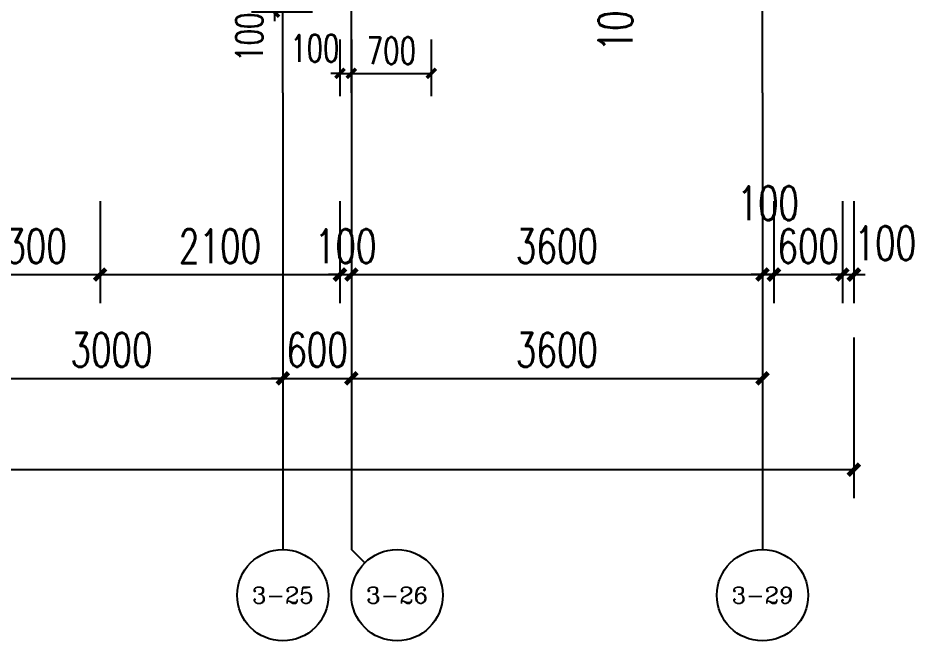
# Model space of a CAD drawing. Extents: x -59851 to 653804, y -249523 to 437614.
# Drawn here: x -2631 to 5299, y -57703 to -52247 of the extents above; entities that cross this region are included whole.
import ezdxf
from ezdxf.enums import TextEntityAlignment as Align

# ---------------------------------------------------------------- set-up
doc = ezdxf.new("R2010")
doc.units = 0
doc.header["$LTSCALE"] = 1000
doc.header["$MEASUREMENT"] = 0
for name, color, linetype in [('A-第三道尺寸线', 105, 'Continuous'), ('AXIS', 3, 'Continuous'), ('AXIS_TEXT', 7, 'Continuous'), ('DOTE', 16, 'Continuous')]:
    doc.layers.add(name, color=color, linetype=linetype)
doc.layers.add('A-第四道尺寸线(线脚尺寸)', color=105, linetype='Continuous', lineweight=5)
doc.styles.add('_TCH_AXIS', font='COMPLEX', dxfattribs={"bigfont": 'GBCBIG'})
doc.styles.add('_TCH_DIM_T3', font='SIMPLEX.shx', dxfattribs={"width": 0.705882, "bigfont": 'GBCBIG.shx'})
doc.styles.add('COMPLEX', font='COMPLEX')
doc.dimstyles.new('_TCH_ARCH&&100', dxfattribs={"dimtxt": 297.5, "dimasz": 100, "dimexe": 250, "dimexo": 300, "dimgap": 100, "dimtad": 1, "dimdec": 0, "dimzin": 0, "dimdsep": 46, "dimtxsty": '_TCH_DIM_T3', "dimblk": 'ARCHTICK', "dimcen": 0.09, "dimclrt": 7, "dimazin": 2, "dimtfac": 1, "dimtdec": 0, "dimtix": 1, "dimtmove": 2, "dimatfit": 3, "dimfxl": 0, "dimtolj": 1, "dimtzin": 0, "dimarcsym": 0})
doc.dimstyles.new('_TCH_ARCH&&80', dxfattribs={"dimtxt": 238, "dimasz": 80, "dimexe": 200, "dimexo": 240, "dimgap": 80, "dimtad": 1, "dimdec": 0, "dimzin": 0, "dimdsep": 46, "dimtxsty": '_TCH_DIM_T3', "dimblk": 'ARCHTICK', "dimcen": 0.09, "dimclrt": 7, "dimazin": 2, "dimtfac": 1, "dimtdec": 0, "dimtix": 1, "dimtmove": 2, "dimatfit": 3, "dimfxl": 0, "dimtolj": 1, "dimtzin": 0, "dimarcsym": 0})

# ---------------------------------------------------------------- blocks, each defined once
blk = doc.blocks.new('zhouxianssceng0329')
at = {"layer": 'DOTE'}
for p, q in [((3886.3, 132089.9), (3886.3, 156469.4)), ((-313.7, 132089.9), (-313.7, 144298.2)), ((286.3, 132089.9), (286.3, 140298.2))]:
    blk.add_line(p, q, dxfattribs=at)
blk = doc.blocks.new('_ArchTick')
at = {"color": 0, "linetype": 'ByBlock', "const_width": 0.4}
blk.add_lwpolyline([(-0.5, -0.5), (0.5, 0.5)], dxfattribs=at)
blk = doc.blocks.new('*D793')
at = {"layer": 'A-第三道尺寸线', "color": 0, "lineweight": -2, "transparency": 16777216}
for p, q in [((93649.2, 159134.8), (93649.2, 159234.8)), ((93973, 159134.8), (93399.2, 159134.8)), ((93649.2, 159034.8), (93649.2, 159134.8)), ((93973, 159034.8), (93399.2, 159034.8)), ((93649.2, 159034.8), (93649.2, 158934.8))]:
    blk.add_line(p, q, dxfattribs=at)
at = {"layer": 'Defpoints', "color": 0, "transparency": 16777216}
for p in [(93649.2, 159134.8), (94273, 159134.8), (94273, 159034.8)]:
    blk.add_point(p, dxfattribs=at)
at = {"layer": 'A-第三道尺寸线', "color": 0, "lineweight": -2, "transparency": 16777216, "xscale": 100, "yscale": 100, "zscale": 100}
for p, rotation in [((93649.2, 159134.8), 270), ((93649.2, 159034.8), 90)]:
    blk.add_blockref('_ArchTick', p, dxfattribs=dict(at, rotation=rotation))
at = {"layer": 'A-第三道尺寸线', "color": 7, "transparency": 16777216, "insert": (93374.2, 158759.8), "char_height": 297.5, "attachment_point": 5, "rotation": 90, "style": '_TCH_DIM_T3'}
blk.add_mtext('\\A1;100', dxfattribs=at)
blk = doc.blocks.new('*D521')
at = {"layer": 'A-第四道尺寸线(线脚尺寸)', "color": 0, "lineweight": -2, "transparency": 16777216}
for p, q in [((186.3, -45641.8), (186.3, -46138.6)), ((286.3, -45641.8), (286.3, -46138.6)), ((186.3, -45938.6), (106.3, -45938.6)), ((186.3, -45938.6), (286.3, -45938.6)), ((286.3, -45938.6), (366.3, -45938.6))]:
    blk.add_line(p, q, dxfattribs=at)
at = {"layer": 'Defpoints', "color": 0, "transparency": 16777216}
for p in [(186.3, -45401.8), (286.3, -45401.8), (286.3, -45938.6)]:
    blk.add_point(p, dxfattribs=at)
at = {"layer": 'A-第四道尺寸线(线脚尺寸)', "color": 0, "lineweight": -2, "transparency": 16777216, "xscale": 80, "yscale": 80, "zscale": 80}
blk.add_blockref('_ArchTick', (186.3, -45938.6), dxfattribs=at)
at = {"layer": 'A-第四道尺寸线(线脚尺寸)', "color": 0, "lineweight": -2, "transparency": 16777216, "xscale": 80, "yscale": 80, "zscale": 80, "rotation": 180}
blk.add_blockref('_ArchTick', (286.3, -45938.6), dxfattribs=at)
at = {"layer": 'A-第四道尺寸线(线脚尺寸)', "color": 7, "transparency": 16777216, "insert": (-33.7, -45718.6), "char_height": 238, "attachment_point": 5, "style": '_TCH_DIM_T3'}
blk.add_mtext('\\A1;100', dxfattribs=at)
blk = doc.blocks.new('*D522')
at = {"layer": 'A-第四道尺寸线(线脚尺寸)', "color": 0, "lineweight": -2, "transparency": 16777216}
for p, q in [((286.3, -45641.8), (286.3, -46138.6)), ((986.3, -45641.8), (986.3, -46138.6)), ((286.3, -45938.6), (986.3, -45938.6))]:
    blk.add_line(p, q, dxfattribs=at)
at = {"layer": 'Defpoints', "color": 0, "transparency": 16777216}
for p in [(286.3, -45401.8), (986.3, -45401.8), (986.3, -45938.6)]:
    blk.add_point(p, dxfattribs=at)
at = {"layer": 'A-第四道尺寸线(线脚尺寸)', "color": 0, "lineweight": -2, "transparency": 16777216, "xscale": 80, "yscale": 80, "zscale": 80, "rotation": 180}
blk.add_blockref('_ArchTick', (286.3, -45938.6), dxfattribs=at)
at = {"layer": 'A-第四道尺寸线(线脚尺寸)', "color": 0, "lineweight": -2, "transparency": 16777216, "xscale": 80, "yscale": 80, "zscale": 80}
blk.add_blockref('_ArchTick', (986.3, -45938.6), dxfattribs=at)
at = {"layer": 'A-第四道尺寸线(线脚尺寸)', "color": 7, "transparency": 16777216, "insert": (636.3, -45739.6), "char_height": 238, "attachment_point": 5, "style": '_TCH_DIM_T3'}
blk.add_mtext('\\A1;700', dxfattribs=at)
blk = doc.blocks.new('*D523')
at = {"layer": 'A-第四道尺寸线(线脚尺寸)', "color": 0, "lineweight": -2, "transparency": 16777216}
for p, q in [((-386.6, -45301.8), (-386.6, -45221.8)), ((-53.7, -45301.8), (-586.6, -45301.8)), ((-386.6, -45401.8), (-386.6, -45301.8)), ((-53.7, -45401.8), (-586.6, -45401.8)), ((-386.6, -45401.8), (-386.6, -45481.8))]:
    blk.add_line(p, q, dxfattribs=at)
at = {"layer": 'Defpoints', "color": 0, "transparency": 16777216}
for p in [(-386.6, -45301.8), (186.3, -45301.8), (186.3, -45401.8)]:
    blk.add_point(p, dxfattribs=at)
at = {"layer": 'A-第四道尺寸线(线脚尺寸)', "color": 0, "lineweight": -2, "transparency": 16777216, "xscale": 80, "yscale": 80, "zscale": 80}
for p, rotation in [((-386.6, -45301.8), 270), ((-386.6, -45401.8), 90)]:
    blk.add_blockref('_ArchTick', p, dxfattribs=dict(at, rotation=rotation))
at = {"layer": 'A-第四道尺寸线(线脚尺寸)', "color": 7, "transparency": 16777216, "insert": (-606.6, -45621.8), "char_height": 238, "attachment_point": 5, "rotation": 90, "style": '_TCH_DIM_T3'}
blk.add_mtext('\\A1;100', dxfattribs=at)
blk = doc.blocks.new('*D2200')
at = {"layer": 'A-第三道尺寸线', "color": 0, "lineweight": -2, "transparency": 16777216}
for p, q in [((4586.3, -53850), (4586.3, -54743.6)), ((4686.3, -53850), (4686.3, -54743.6)), ((4586.3, -54493.6), (4486.3, -54493.6)), ((4586.3, -54493.6), (4686.3, -54493.6)), ((4686.3, -54493.6), (4786.3, -54493.6))]:
    blk.add_line(p, q, dxfattribs=at)
at = {"layer": 'Defpoints', "color": 0, "transparency": 16777216}
for p in [(4586.3, -53550), (4686.3, -53550), (4686.3, -54493.6)]:
    blk.add_point(p, dxfattribs=at)
at = {"layer": 'A-第三道尺寸线', "color": 0, "lineweight": -2, "transparency": 16777216, "xscale": 100, "yscale": 100, "zscale": 100}
blk.add_blockref('_ArchTick', (4586.3, -54493.6), dxfattribs=at)
at = {"layer": 'A-第三道尺寸线', "color": 0, "lineweight": -2, "transparency": 16777216, "xscale": 100, "yscale": 100, "zscale": 100, "rotation": 180}
blk.add_blockref('_ArchTick', (4686.3, -54493.6), dxfattribs=at)
at = {"layer": 'A-第三道尺寸线', "color": 7, "transparency": 16777216, "insert": (4961.3, -54218.6), "char_height": 297.5, "attachment_point": 5, "style": '_TCH_DIM_T3'}
blk.add_mtext('\\A1;100', dxfattribs=at)
blk = doc.blocks.new('*D2201')
at = {"layer": 'A-第三道尺寸线', "color": 0, "lineweight": -2, "transparency": 16777216}
for p, q in [((3986.3, -53850), (3986.3, -54743.6)), ((4586.3, -53850), (4586.3, -54743.6)), ((3986.3, -54493.6), (3886.3, -54493.6)), ((3986.3, -54493.6), (4586.3, -54493.6)), ((4586.3, -54493.6), (4686.3, -54493.6))]:
    blk.add_line(p, q, dxfattribs=at)
at = {"layer": 'Defpoints', "color": 0, "transparency": 16777216}
for p in [(3986.3, -53550), (4586.3, -53550), (4586.3, -54493.6)]:
    blk.add_point(p, dxfattribs=at)
at = {"layer": 'A-第三道尺寸线', "color": 0, "lineweight": -2, "transparency": 16777216, "xscale": 100, "yscale": 100, "zscale": 100}
blk.add_blockref('_ArchTick', (3986.3, -54493.6), dxfattribs=at)
at = {"layer": 'A-第三道尺寸线', "color": 0, "lineweight": -2, "transparency": 16777216, "xscale": 100, "yscale": 100, "zscale": 100, "rotation": 180}
blk.add_blockref('_ArchTick', (4586.3, -54493.6), dxfattribs=at)
at = {"layer": 'A-第三道尺寸线', "color": 7, "transparency": 16777216, "insert": (4286.3, -54244.9), "char_height": 297.5, "attachment_point": 5, "style": '_TCH_DIM_T3'}
blk.add_mtext('\\A1;600', dxfattribs=at)
blk = doc.blocks.new('*D2202')
at = {"layer": 'A-第三道尺寸线', "color": 0, "lineweight": -2, "transparency": 16777216}
for p, q in [((3886.3, -53850), (3886.3, -54743.6)), ((3986.3, -53850), (3986.3, -54743.6)), ((3886.3, -54493.6), (3786.3, -54493.6)), ((3886.3, -54493.6), (3986.3, -54493.6)), ((3986.3, -54493.6), (4086.3, -54493.6))]:
    blk.add_line(p, q, dxfattribs=at)
at = {"layer": 'Defpoints', "color": 0, "transparency": 16777216}
for p in [(3886.3, -53550), (3986.3, -53550), (3986.3, -54493.6)]:
    blk.add_point(p, dxfattribs=at)
at = {"layer": 'A-第三道尺寸线', "color": 0, "lineweight": -2, "transparency": 16777216, "xscale": 100, "yscale": 100, "zscale": 100}
blk.add_blockref('_ArchTick', (3886.3, -54493.6), dxfattribs=at)
at = {"layer": 'A-第三道尺寸线', "color": 0, "lineweight": -2, "transparency": 16777216, "xscale": 100, "yscale": 100, "zscale": 100, "rotation": 180}
blk.add_blockref('_ArchTick', (3986.3, -54493.6), dxfattribs=at)
at = {"layer": 'A-第三道尺寸线', "color": 7, "transparency": 16777216, "insert": (3936.3, -53868.6), "char_height": 297.5, "attachment_point": 5, "style": '_TCH_DIM_T3'}
blk.add_mtext('\\A1;100', dxfattribs=at)
blk = doc.blocks.new('*D2203')
at = {"layer": 'A-第三道尺寸线', "color": 0, "lineweight": -2, "transparency": 16777216}
for p, q in [((286.3, -53850), (286.3, -54743.6)), ((3886.3, -53850), (3886.3, -54743.6)), ((286.3, -54493.6), (3886.3, -54493.6))]:
    blk.add_line(p, q, dxfattribs=at)
at = {"layer": 'Defpoints', "color": 0, "transparency": 16777216}
for p in [(286.3, -53550), (3886.3, -53550), (3886.3, -54493.6)]:
    blk.add_point(p, dxfattribs=at)
at = {"layer": 'A-第三道尺寸线', "color": 0, "lineweight": -2, "transparency": 16777216, "xscale": 100, "yscale": 100, "zscale": 100, "rotation": 180}
blk.add_blockref('_ArchTick', (286.3, -54493.6), dxfattribs=at)
at = {"layer": 'A-第三道尺寸线', "color": 0, "lineweight": -2, "transparency": 16777216, "xscale": 100, "yscale": 100, "zscale": 100}
blk.add_blockref('_ArchTick', (3886.3, -54493.6), dxfattribs=at)
at = {"layer": 'A-第三道尺寸线', "color": 7, "transparency": 16777216, "insert": (2086.3, -54244.9), "char_height": 297.5, "attachment_point": 5, "style": '_TCH_DIM_T3'}
blk.add_mtext('\\A1;3600', dxfattribs=at)
blk = doc.blocks.new('*D2204')
at = {"layer": 'A-第三道尺寸线', "color": 0, "lineweight": -2, "transparency": 16777216}
for p, q in [((186.3, -53850), (186.3, -54743.6)), ((286.3, -53850), (286.3, -54743.6)), ((186.3, -54493.6), (86.3, -54493.6)), ((186.3, -54493.6), (286.3, -54493.6)), ((286.3, -54493.6), (386.3, -54493.6))]:
    blk.add_line(p, q, dxfattribs=at)
at = {"layer": 'Defpoints', "color": 0, "transparency": 16777216}
for p in [(186.3, -53550), (286.3, -53550), (286.3, -54493.6)]:
    blk.add_point(p, dxfattribs=at)
at = {"layer": 'A-第三道尺寸线', "color": 0, "lineweight": -2, "transparency": 16777216, "xscale": 100, "yscale": 100, "zscale": 100}
blk.add_blockref('_ArchTick', (186.3, -54493.6), dxfattribs=at)
at = {"layer": 'A-第三道尺寸线', "color": 0, "lineweight": -2, "transparency": 16777216, "xscale": 100, "yscale": 100, "zscale": 100, "rotation": 180}
blk.add_blockref('_ArchTick', (286.3, -54493.6), dxfattribs=at)
at = {"layer": 'A-第三道尺寸线', "color": 7, "transparency": 16777216, "insert": (236.3, -54244.9), "char_height": 297.5, "attachment_point": 5, "style": '_TCH_DIM_T3'}
blk.add_mtext('\\A1;100', dxfattribs=at)
blk = doc.blocks.new('*D2205')
at = {"layer": 'A-第三道尺寸线', "color": 0, "lineweight": -2, "transparency": 16777216}
for p, q in [((-1913.7, -53850), (-1913.7, -54743.6)), ((186.3, -53850), (186.3, -54743.6)), ((-1913.7, -54493.6), (186.3, -54493.6))]:
    blk.add_line(p, q, dxfattribs=at)
at = {"layer": 'Defpoints', "color": 0, "transparency": 16777216}
for p in [(-1913.7, -53550), (186.3, -53550), (186.3, -54493.6)]:
    blk.add_point(p, dxfattribs=at)
at = {"layer": 'A-第三道尺寸线', "color": 0, "lineweight": -2, "transparency": 16777216, "xscale": 100, "yscale": 100, "zscale": 100, "rotation": 180}
blk.add_blockref('_ArchTick', (-1913.7, -54493.6), dxfattribs=at)
at = {"layer": 'A-第三道尺寸线', "color": 0, "lineweight": -2, "transparency": 16777216, "xscale": 100, "yscale": 100, "zscale": 100}
blk.add_blockref('_ArchTick', (186.3, -54493.6), dxfattribs=at)
at = {"layer": 'A-第三道尺寸线', "color": 7, "transparency": 16777216, "insert": (-863.7, -54244.9), "char_height": 297.5, "attachment_point": 5, "style": '_TCH_DIM_T3'}
blk.add_mtext('\\A1;2100', dxfattribs=at)
blk = doc.blocks.new('*D2206')
at = {"layer": 'A-第三道尺寸线', "color": 0, "lineweight": -2, "transparency": 16777216}
for p, q in [((-3213.7, -53850), (-3213.7, -54743.6)), ((-1913.7, -53850), (-1913.7, -54743.6)), ((-3213.7, -54493.6), (-1913.7, -54493.6))]:
    blk.add_line(p, q, dxfattribs=at)
at = {"layer": 'Defpoints', "color": 0, "transparency": 16777216}
for p in [(-3213.7, -53550), (-1913.7, -53550), (-1913.7, -54493.6)]:
    blk.add_point(p, dxfattribs=at)
at = {"layer": 'A-第三道尺寸线', "color": 0, "lineweight": -2, "transparency": 16777216, "xscale": 100, "yscale": 100, "zscale": 100, "rotation": 180}
blk.add_blockref('_ArchTick', (-3213.7, -54493.6), dxfattribs=at)
at = {"layer": 'A-第三道尺寸线', "color": 0, "lineweight": -2, "transparency": 16777216, "xscale": 100, "yscale": 100, "zscale": 100}
blk.add_blockref('_ArchTick', (-1913.7, -54493.6), dxfattribs=at)
at = {"layer": 'A-第三道尺寸线', "color": 7, "transparency": 16777216, "insert": (-2563.7, -54244.9), "char_height": 297.5, "attachment_point": 5, "style": '_TCH_DIM_T3'}
blk.add_mtext('\\A1;1300', dxfattribs=at)
blk = doc.blocks.new('*D3264')
at = {"layer": 'AXIS', "color": 0, "lineweight": -2, "transparency": 16777216}
for p, q in [((-3313.7, -53202.6), (-3313.7, -55652.6)), ((-313.7, -53202.6), (-313.7, -55652.6)), ((-3313.7, -55402.6), (-313.7, -55402.6))]:
    blk.add_line(p, q, dxfattribs=at)
at = {"layer": 'Defpoints', "color": 0, "transparency": 16777216}
for p in [(-3313.7, -52902.6), (-313.7, -52902.6), (-313.7, -55402.6)]:
    blk.add_point(p, dxfattribs=at)
at = {"layer": 'AXIS', "color": 0, "lineweight": -2, "transparency": 16777216, "xscale": 100, "yscale": 100, "zscale": 100, "rotation": 180}
blk.add_blockref('_ArchTick', (-3313.7, -55402.6), dxfattribs=at)
at = {"layer": 'AXIS', "color": 0, "lineweight": -2, "transparency": 16777216, "xscale": 100, "yscale": 100, "zscale": 100}
blk.add_blockref('_ArchTick', (-313.7, -55402.6), dxfattribs=at)
at = {"layer": 'AXIS', "color": 7, "transparency": 16777216, "insert": (-1813.7, -55153.9), "char_height": 297.5, "attachment_point": 5, "style": '_TCH_DIM_T3'}
blk.add_mtext('\\A1;3000', dxfattribs=at)
blk = doc.blocks.new('*D3265')
at = {"layer": 'AXIS', "color": 0, "lineweight": -2, "transparency": 16777216}
for p, q in [((-313.7, -53202.6), (-313.7, -55652.6)), ((286.3, -53202.6), (286.3, -55652.6)), ((-313.7, -55402.6), (-413.7, -55402.6)), ((-313.7, -55402.6), (286.3, -55402.6)), ((286.3, -55402.6), (386.3, -55402.6))]:
    blk.add_line(p, q, dxfattribs=at)
at = {"layer": 'Defpoints', "color": 0, "transparency": 16777216}
for p in [(-313.7, -52902.6), (286.3, -52902.6), (286.3, -55402.6)]:
    blk.add_point(p, dxfattribs=at)
at = {"layer": 'AXIS', "color": 0, "lineweight": -2, "transparency": 16777216, "xscale": 100, "yscale": 100, "zscale": 100}
blk.add_blockref('_ArchTick', (-313.7, -55402.6), dxfattribs=at)
at = {"layer": 'AXIS', "color": 0, "lineweight": -2, "transparency": 16777216, "xscale": 100, "yscale": 100, "zscale": 100, "rotation": 180}
blk.add_blockref('_ArchTick', (286.3, -55402.6), dxfattribs=at)
at = {"layer": 'AXIS', "color": 7, "transparency": 16777216, "insert": (-13.7, -55153.9), "char_height": 297.5, "attachment_point": 5, "style": '_TCH_DIM_T3'}
blk.add_mtext('\\A1;600', dxfattribs=at)
blk = doc.blocks.new('*D3266')
at = {"layer": 'AXIS', "color": 0, "lineweight": -2, "transparency": 16777216}
for p, q in [((286.3, -53202.6), (286.3, -55652.6)), ((3886.3, -53202.6), (3886.3, -55652.6)), ((286.3, -55402.6), (3886.3, -55402.6))]:
    blk.add_line(p, q, dxfattribs=at)
at = {"layer": 'Defpoints', "color": 0, "transparency": 16777216}
for p in [(286.3, -52902.6), (3886.3, -52902.6), (3886.3, -55402.6)]:
    blk.add_point(p, dxfattribs=at)
at = {"layer": 'AXIS', "color": 0, "lineweight": -2, "transparency": 16777216, "xscale": 100, "yscale": 100, "zscale": 100, "rotation": 180}
blk.add_blockref('_ArchTick', (286.3, -55402.6), dxfattribs=at)
at = {"layer": 'AXIS', "color": 0, "lineweight": -2, "transparency": 16777216, "xscale": 100, "yscale": 100, "zscale": 100}
blk.add_blockref('_ArchTick', (3886.3, -55402.6), dxfattribs=at)
at = {"layer": 'AXIS', "color": 7, "transparency": 16777216, "insert": (2086.3, -55153.9), "char_height": 297.5, "attachment_point": 5, "style": '_TCH_DIM_T3'}
blk.add_mtext('\\A1;3600', dxfattribs=at)
blk = doc.blocks.new('*D3267')
at = {"layer": 'AXIS', "color": 0, "lineweight": -2, "transparency": 16777216}
for p, q in [((-30613.7, -55043.6), (-30613.7, -56452.6)), ((4686.3, -55043.6), (4686.3, -56452.6)), ((-30613.7, -56202.6), (4686.3, -56202.6))]:
    blk.add_line(p, q, dxfattribs=at)
at = {"layer": 'Defpoints', "color": 0, "transparency": 16777216}
for p in [(-30613.7, -54743.6), (4686.3, -54743.6), (4686.3, -56202.6)]:
    blk.add_point(p, dxfattribs=at)
at = {"layer": 'AXIS', "color": 0, "lineweight": -2, "transparency": 16777216, "xscale": 100, "yscale": 100, "zscale": 100, "rotation": 180}
blk.add_blockref('_ArchTick', (-30613.7, -56202.6), dxfattribs=at)
at = {"layer": 'AXIS', "color": 0, "lineweight": -2, "transparency": 16777216, "xscale": 100, "yscale": 100, "zscale": 100}
blk.add_blockref('_ArchTick', (4686.3, -56202.6), dxfattribs=at)
at = {"layer": 'AXIS', "color": 7, "transparency": 16777216, "insert": (-12963.7, -55953.9), "char_height": 297.5, "attachment_point": 5, "style": '_TCH_DIM_T3'}
blk.add_mtext('\\A1;35300', dxfattribs=at)
blk = doc.blocks.new('_AXISO')
blk.add_circle((0, 0), 0.5)
at = {"layer": 'AXIS_TEXT', "style": 'COMPLEX', "width": 1.041667}
blk.add_attdef('A', text='', height=0.56, dxfattribs=at).set_placement((-0.25, -0.28), (0.25, -0.28), align=Align.FIT)
blk = doc.blocks.new('a5huxing0323')
at = {"layer": 'A-第三道尺寸线'}
dim = blk.add_linear_dim(base=(93649.2, 159134.8), p1=(94273, 159034.8), p2=(94273, 159134.8), angle=90, dimstyle='_TCH_ARCH&&100', dxfattribs=at)
dim.commit()
dim.dimension.update_dxf_attribs({"geometry": '*D793', "text_midpoint": (93374.2, 158759.8), "dimtype": 129})
blk = doc.blocks.new('1417fxianjiao0427')
at = {"layer": 'A-第四道尺寸线(线脚尺寸)'}
for base, p2, angle, picture, middle in [((-386.6, -45301.8), (186.3, -45301.8), 90, '*D523', (-606.6, -45621.8)), ((286.3, -45938.6), (286.3, -45401.8), 0, '*D521', (-33.7, -45718.6))]:
    dim = blk.add_linear_dim(base=base, p1=(186.3, -45401.8), p2=p2, angle=angle, dimstyle='_TCH_ARCH&&80', dxfattribs=at)
    dim.commit()
    dim.dimension.update_dxf_attribs({"geometry": picture, "text_midpoint": middle, "dimtype": 129})
dim = blk.add_aligned_dim(p1=(286.3, -45401.8), p2=(986.3, -45401.8), distance=-536.8, dimstyle='_TCH_ARCH&&80', dxfattribs=at)
dim.commit()
dim.dimension.update_dxf_attribs({"geometry": '*D522', "text_midpoint": (636.3, -45739.6)})

msp = doc.modelspace()

# ---------------------------------------------------------------- linework, layer by layer
at = {"layer": 'AXIS'}
for p, q in [((-313.7, -52902.6), (-313.7, -56902.6)), ((286.3, -52902.6), (286.3, -56902.6)), ((3886.3, -52902.6), (3886.3, -56902.6)), ((403.4, -57019.8), (286.3, -56902.6))]:
    msp.add_line(p, q, dxfattribs=at)

# ---------------------------------------------------------------- block references
msp.add_blockref('zhouxianssceng0329', (0, -184992.5))
ref = msp.add_blockref('_AXISO', (-313.7, -57302.6), dxfattribs=dict(at, xscale=800, yscale=800, zscale=800))
ref.add_attrib('A', '3-25', dxfattribs={"layer": 'AXIS_TEXT', "height": 143.86, "style": '_TCH_AXIS'}).set_placement((-584.3, -57374.5), (-43.1, -57374.5), align=Align.FIT)
ref = msp.add_blockref('_AXISO', (686.3, -57302.6), dxfattribs=dict(at, xscale=800, yscale=800, zscale=800))
ref.add_attrib('A', '3-26', dxfattribs={"layer": 'AXIS_TEXT', "height": 143.86, "style": '_TCH_AXIS'}).set_placement((415.7, -57374.5), (956.9, -57374.5), align=Align.FIT)
ref = msp.add_blockref('_AXISO', (3886.3, -57302.6), dxfattribs=dict(at, xscale=800, yscale=800, zscale=800))
ref.add_attrib('A', '3-29', dxfattribs={"layer": 'AXIS_TEXT', "height": 143.86, "style": '_TCH_AXIS'}).set_placement((3615.7, -57374.5), (4156.9, -57374.5), align=Align.FIT)

# ---------------------------------------------------------------- dimensions: what is measured, and where the dimension line sits
at = {"layer": 'A-第三道尺寸线'}
for p1, p2, picture, middle in [((-3213.7, -53550), (-1913.7, -53550), '*D2206', (-2563.7, -54244.9)), ((-1913.7, -53550), (186.3, -53550), '*D2205', (-863.7, -54244.9)), ((186.3, -53550), (286.3, -53550), '*D2204', (236.3, -54244.9)), ((286.3, -53550), (3886.3, -53550), '*D2203', (2086.3, -54244.9)), ((3986.3, -53550), (4586.3, -53550), '*D2201', (4286.3, -54244.9))]:
    dim = msp.add_aligned_dim(p1=p1, p2=p2, distance=-943.6, dimstyle='_TCH_ARCH&&100', dxfattribs=at)
    dim.commit()
    dim.dimension.update_dxf_attribs({"geometry": picture, "text_midpoint": middle})
for base, p1, p2, picture, middle in [((3986.3, -54493.6), (3886.3, -53550), (3986.3, -53550), '*D2202', (3936.3, -53868.6)), ((4686.3, -54493.6), (4586.3, -53550), (4686.3, -53550), '*D2200', (4961.3, -54218.6))]:
    dim = msp.add_linear_dim(base=base, p1=p1, p2=p2, angle=0, dimstyle='_TCH_ARCH&&100', dxfattribs=at)
    dim.commit()
    dim.dimension.update_dxf_attribs({"geometry": picture, "text_midpoint": middle, "dimtype": 161})
at = {"layer": 'AXIS'}
for p1, p2, distance, picture, middle in [((-3313.7, -52902.6), (-313.7, -52902.6), -2500, '*D3264', (-1813.7, -55153.9)), ((-313.7, -52902.6), (286.3, -52902.6), -2500, '*D3265', (-13.7, -55153.9)), ((286.3, -52902.6), (3886.3, -52902.6), -2500, '*D3266', (2086.3, -55153.9)), ((-30613.7, -54743.6), (4686.3, -54743.6), -1459, '*D3267', (-12963.7, -55953.9))]:
    dim = msp.add_aligned_dim(p1=p1, p2=p2, distance=distance, dimstyle='_TCH_ARCH&&100', dxfattribs=at)
    dim.commit()
    dim.dimension.update_dxf_attribs({"geometry": picture, "text_midpoint": middle})

# ---------------------------------------------------------------- next in the draw order: block references
msp.add_blockref('a5huxing0323', (-90775.7, -211029.1))

# ---------------------------------------------------------------- next in the draw order: block references
msp.add_blockref('1417fxianjiao0427', (0, -6792.5))

doc.saveas('drawing.dxf')
